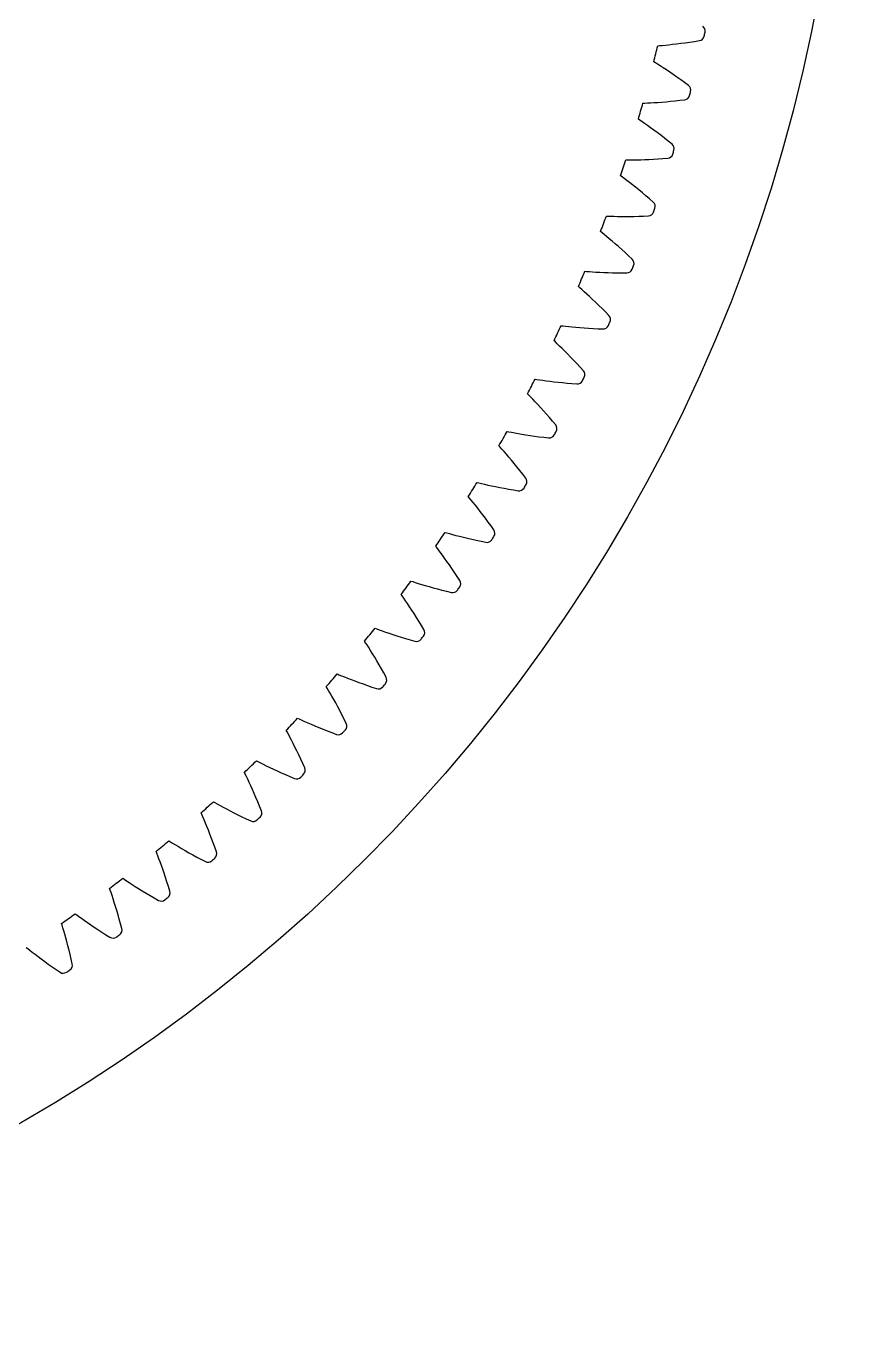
# Model space of a CAD drawing. Header units: millimetres. Extents: x -107 to 107, y -107 to 107.
# Drawn here: x 53.6 to 107.1, y -107.1 to -21.2 of the extents above; entities that cross this region are included whole.
import ezdxf

# ---------------------------------------------------------------- set-up
doc = ezdxf.new("R2010")
doc.units = ezdxf.units.MM

msp = doc.modelspace()

# ---------------------------------------------------------------- linework, layer by layer
at = {"layer": 'fixed_ring'}
for p, q in [((96.661195, -22.322207), (96.960353, -22.280421)), ((96.960353, -22.280421), (97.27018, -22.234433)), ((97.27018, -22.234433), (97.58978, -22.185002)), ((94.864537, -22.515988), (94.984229, -22.506283)), ((94.984229, -22.506283), (95.159434, -22.491218)), ((95.159434, -22.491218), (95.364451, -22.47231)), ((95.364451, -22.47231), (95.591728, -22.449767)), ((95.591728, -22.449767), (95.837247, -22.423579)), ((95.837247, -22.423579), (96.098451, -22.393664)), ((96.098451, -22.393664), (96.373546, -22.359913)), ((96.373546, -22.359913), (96.661195, -22.322207)), ((94.709914, -23.634059), (94.608051, -23.570464)), ((94.858626, -23.727913), (94.709914, -23.634059)), ((95.032055, -23.838872), (94.858626, -23.727913)), ((95.223587, -23.963284), (95.032055, -23.838872)), ((95.429649, -24.099313), (95.223587, -23.963284)), ((95.647932, -24.245856), (95.429649, -24.099313)), ((95.876793, -24.402186), (95.647932, -24.245856)), ((96.114988, -24.567797), (95.876793, -24.402186)), ((96.361533, -24.742317), (96.114988, -24.567797)), ((96.615624, -24.92547), (96.361533, -24.742317)), ((96.876816, -25.11617), (96.615624, -24.92547)), ((93.894379, -26.26967), (94.014363, -26.264732)), ((94.014363, -26.264732), (94.190028, -26.256644)), ((94.190028, -26.256644), (94.395635, -26.245902)), ((94.395635, -26.245902), (94.623629, -26.232412)), ((94.623629, -26.232412), (94.869995, -26.216005)), ((94.869995, -26.216005), (95.132181, -26.196499)), ((95.132181, -26.196499), (95.408401, -26.173712)), ((95.408401, -26.173712), (95.697321, -26.147471)), ((95.697321, -26.147471), (95.997904, -26.117612)), ((95.997904, -26.117612), (96.309314, -26.083978)), ((96.309314, -26.083978), (96.630627, -26.047292)), ((93.695428, -27.38071), (93.596174, -27.313116)), ((93.840292, -27.480402), (93.695428, -27.38071)), ((94.009172, -27.598168), (93.840292, -27.480402)), ((94.195607, -27.730097), (94.009172, -27.598168)), ((94.396097, -27.87421), (94.195607, -27.730097)), ((94.608382, -28.029315), (94.396097, -27.87421)), ((94.830847, -28.194621), (94.608382, -28.029315)), ((95.062269, -28.36957), (94.830847, -28.194621)), ((95.301681, -28.553754), (95.062269, -28.36957)), ((95.54829, -28.746864), (95.301681, -28.553754)), ((95.801694, -28.947798), (95.54829, -28.746864)), ((92.775756, -29.981814), (92.89584, -29.98165)), ((92.89584, -29.98165), (93.071689, -29.980552)), ((93.071689, -29.980552), (93.27756, -29.977993)), ((93.27756, -29.977993), (93.50591, -29.973578)), ((93.50591, -29.973578), (93.752733, -29.966979)), ((93.752733, -29.966979), (94.015488, -29.957912)), ((94.015488, -29.957912), (94.292395, -29.946124)), ((94.292395, -29.946124), (94.58213, -29.931391)), ((94.58213, -29.931391), (94.883663, -29.913505)), ((94.883663, -29.913505), (95.196164, -29.892279)), ((95.196164, -29.892279), (95.518681, -29.868396)), ((92.532791, -31.084066), (92.436302, -31.012579)), ((92.673576, -31.189439), (92.532791, -31.084066)), ((92.837641, -31.313826), (92.673576, -31.189439)), ((93.018683, -31.453062), (92.837641, -31.313826)), ((93.213286, -31.605033), (93.018683, -31.453062)), ((93.419236, -31.768455), (93.213286, -31.605033)), ((93.634953, -31.942474), (93.419236, -31.768455)), ((93.859237, -32.126486), (93.634953, -31.942474)), ((94.091137, -32.320042), (93.859237, -32.126486)), ((94.329874, -32.522804), (94.091137, -32.320042)), ((94.575089, -32.733653), (94.329874, -32.522804)), ((91.510434, -33.646551), (91.630431, -33.651161)), ((91.630431, -33.651161), (91.806184, -33.657056)), ((91.806184, -33.657056), (92.011994, -33.662683)), ((92.011994, -33.662683), (92.240339, -33.66735)), ((92.240339, -33.66735), (92.487229, -33.670569)), ((92.487229, -33.670569), (92.750137, -33.671955)), ((92.750137, -33.671955), (93.027294, -33.671186)), ((93.027294, -33.671186), (93.317386, -33.667983)), ((93.317386, -33.667983), (93.619391, -33.662099)), ((93.619391, -33.662099), (93.932489, -33.653313)), ((93.932489, -33.653313), (94.255701, -33.642272)), ((91.22384, -34.738272), (91.130269, -34.663006)), ((91.360325, -34.849158), (91.22384, -34.738272)), ((91.519315, -34.97997), (91.360325, -34.849158)), ((91.694678, -35.126294), (91.519315, -34.97997)), ((91.883086, -35.285881), (91.694678, -35.126294)), ((92.082376, -35.457362), (91.883086, -35.285881)), ((92.291004, -35.63982), (92.082376, -35.457362)), ((92.507795, -35.832603), (92.291004, -35.63982)), ((92.731816, -36.035226), (92.507795, -35.832603)), ((92.962303, -36.247318), (92.731816, -36.035226)), ((93.198942, -36.46775), (92.962303, -36.247318)), ((90.100416, -37.258086), (90.220135, -37.267463)), ((90.220135, -37.267463), (90.395514, -37.28034)), ((90.395514, -37.28034), (90.600938, -37.294146)), ((90.600938, -37.294146), (90.828917, -37.307887)), ((90.828917, -37.307887), (91.075484, -37.320919)), ((91.075484, -37.320919), (91.338129, -37.332756)), ((91.338129, -37.332756), (91.615097, -37.343006)), ((91.615097, -37.343006), (91.905087, -37.351339)), ((91.905087, -37.351339), (92.207087, -37.357467)), ((92.207087, -37.357467), (92.520287, -37.361135)), ((92.520287, -37.361135), (92.843682, -37.362952)), ((89.770645, -38.33755), (89.680141, -38.258623)), ((89.902614, -38.453775), (89.770645, -38.33755)), ((90.056278, -38.590804), (89.902614, -38.453775)), ((90.225685, -38.743984), (90.056278, -38.590804)), ((90.407599, -38.910935), (90.225685, -38.743984)), ((90.599914, -39.090204), (90.407599, -38.910935)), ((90.801123, -39.280812), (90.599914, -39.090204)), ((91.010079, -39.482061), (90.801123, -39.280812)), ((91.225867, -39.69343), (91.010079, -39.482061)), ((91.44774, -39.914518), (91.225867, -39.69343)), ((91.675428, -40.144183), (91.44774, -39.914518)), ((88.547931, -40.810708), (88.667182, -40.824838)), ((88.667182, -40.824838), (88.841911, -40.844677)), ((88.841911, -40.844677), (89.046624, -40.866638)), ((89.046624, -40.866638), (89.273876, -40.889433)), ((89.273876, -40.889433), (89.51973, -40.912257)), ((89.51973, -40.912257), (89.781696, -40.934527)), ((89.781696, -40.934527), (90.058038, -40.95578)), ((90.058038, -40.95578), (90.347468, -40.975635)), ((90.347468, -40.975635), (90.648985, -40.993764)), ((90.648985, -40.993764), (90.961792, -41.009882)), ((90.961792, -41.009882), (91.284859, -41.024554)), ((88.175505, -41.876208), (88.08821, -41.793746)), ((88.302749, -41.997588), (88.175505, -41.876208)), ((88.450843, -42.140617), (88.302749, -41.997588)), ((88.614027, -42.300412), (88.450843, -42.140617)), ((88.789159, -42.474463), (88.614027, -42.300412)), ((88.974195, -42.661236), (88.789159, -42.474463)), ((89.167667, -42.859692), (88.974195, -42.661236)), ((89.368457, -43.06909), (89.167667, -42.859692)), ((89.575671, -43.288871), (89.368457, -43.06909)), ((89.788579, -43.518605), (89.575671, -43.288871)), ((90.006956, -43.757141), (89.788579, -43.518605)), ((86.855433, -44.298801), (86.974028, -44.31766)), ((86.974028, -44.31766), (87.14783, -44.34443)), ((87.14783, -44.34443), (87.351508, -44.374513)), ((87.351508, -44.374513), (87.577674, -44.406324)), ((87.577674, -44.406324), (87.822427, -44.438904)), ((87.822427, -44.438904), (88.0833, -44.471571)), ((88.0833, -44.471571), (88.358579, -44.503794)), ((88.358579, -44.503794), (88.64699, -44.53514)), ((88.64699, -44.53514), (88.947549, -44.565242)), ((88.947549, -44.565242), (89.259467, -44.593783)), ((89.259467, -44.593783), (89.581696, -44.621288)), ((86.440941, -45.348652), (86.356994, -45.262784)), ((86.563258, -45.474994), (86.440941, -45.348652)), ((86.70555, -45.623798), (86.563258, -45.474994)), ((86.862251, -45.789954), (86.70555, -45.623798)), ((87.030326, -45.97083), (86.862251, -45.789954)), ((87.20779, -46.164812), (87.030326, -45.97083)), ((87.393219, -46.370803), (87.20779, -46.164812)), ((87.585525, -46.588018), (87.393219, -46.370803)), ((87.783838, -46.815863), (87.585525, -46.588018)), ((87.987444, -47.05388), (87.783838, -46.815863)), ((88.196165, -47.300909), (87.987444, -47.05388)), ((85.025599, -47.716847), (85.14335, -47.740406)), ((85.14335, -47.740406), (85.315951, -47.774065)), ((85.315951, -47.774065), (85.518272, -47.812222)), ((85.518272, -47.812222), (85.742994, -47.852999)), ((85.742994, -47.852999), (85.986258, -47.895284)), ((85.986258, -47.895284), (86.245627, -47.938297)), ((86.245627, -47.938297), (86.519407, -47.981438)), ((86.519407, -47.981438), (86.806344, -48.024226)), ((86.806344, -48.024226), (87.105468, -48.066253)), ((87.105468, -48.066253), (87.416005, -48.107172)), ((84.569696, -48.749389), (84.489229, -48.660252)), ((84.686894, -48.880495), (84.569696, -48.749389)), ((84.823157, -49.034838), (84.686894, -48.880495)), ((87.416005, -48.107172), (87.736885, -48.147467)), ((84.973129, -49.207092), (84.823157, -49.034838)), ((85.133879, -49.394508), (84.973129, -49.207092)), ((85.303491, -49.595391), (85.133879, -49.394508)), ((85.480584, -49.808592), (85.303491, -49.595391)), ((85.664102, -50.03328), (85.480584, -49.808592)), ((85.8532, -50.26883), (85.664102, -50.03328)), ((86.047182, -50.514753), (85.8532, -50.26883)), ((86.245918, -50.769885), (86.047182, -50.514753)), ((83.061322, -51.059444), (83.178044, -51.087665)), ((83.178044, -51.087665), (83.34917, -51.128159)), ((83.34917, -51.128159), (83.549813, -51.17433)), ((83.549813, -51.17433), (83.772737, -51.224009)), ((83.772737, -51.224009), (84.014127, -51.275932)), ((84.014127, -51.275932), (84.271581, -51.329222)), ((84.271581, -51.329222), (84.543429, -51.383214)), ((84.543429, -51.383214), (84.828438, -51.437375)), ((84.828438, -51.437375), (85.125655, -51.491262)), ((85.125655, -51.491262), (85.43432, -51.544494)), ((82.564729, -52.073044), (82.48787, -51.980778)), ((82.676622, -52.208705), (82.564729, -52.073044)), ((82.806641, -52.368345), (82.676622, -52.208705)), ((85.43432, -51.544494), (85.753345, -51.597514)), ((82.949646, -52.546425), (82.806641, -52.368345)), ((83.102819, -52.740083), (82.949646, -52.546425)), ((83.26431, -52.947551), (83.102819, -52.740083)), ((83.432787, -53.167623), (83.26431, -52.947551)), ((83.607227, -53.39943), (83.432787, -53.167623)), ((83.786811, -53.642311), (83.607227, -53.39943)), ((83.970863, -53.895752), (83.786811, -53.642311)), ((84.159298, -54.158583), (83.970863, -53.895752)), ((80.965708, -54.321305), (81.081215, -54.354145)), ((81.081215, -54.354145), (81.250596, -54.40141)), ((81.250596, -54.40141), (81.449246, -54.45552)), ((81.449246, -54.45552), (81.670018, -54.514023)), ((81.670018, -54.514023), (81.909153, -54.575502)), ((81.909153, -54.575502), (82.164285, -54.638985)), ((82.164285, -54.638985), (82.433772, -54.703743)), ((82.433772, -54.703743), (82.716402, -54.769192)), ((82.716402, -54.769192), (83.011242, -54.834852)), ((83.011242, -54.834852), (83.317546, -54.900314)), ((83.317546, -54.900314), (83.63421, -54.965975)), ((80.429211, -55.314361), (80.35608, -55.219113)), ((80.535622, -55.454363), (80.429211, -55.314361)), ((80.659191, -55.619045), (80.535622, -55.454363)), ((80.795003, -55.80267), (80.659191, -55.619045)), ((80.940355, -56.002265), (80.795003, -55.80267)), ((81.093471, -56.215989), (80.940355, -56.002265)), ((81.253066, -56.442586), (81.093471, -56.215989)), ((81.418152, -56.681144), (81.253066, -56.442586)), ((78.742071, -57.497272), (78.856181, -57.534679)), ((81.587938, -56.930973), (81.418152, -56.681144)), ((81.761768, -57.191531), (81.587938, -56.930973)), ((81.939605, -57.461646), (81.761768, -57.191531)), ((78.856181, -57.534679), (79.023549, -57.588641)), ((79.023549, -57.588641), (79.21989, -57.650606)), ((79.21989, -57.650606), (79.438162, -57.717839)), ((79.438162, -57.717839), (79.674664, -57.788777)), ((79.674664, -57.788777), (79.92707, -57.862353)), ((79.92707, -57.862353), (80.193769, -57.937773)), ((80.193769, -57.937773), (80.473574, -58.014407)), ((80.473574, -58.014407), (80.76557, -58.091737)), ((80.76557, -58.091737), (81.06903, -58.169325)), ((81.06903, -58.169325), (81.382833, -58.247523)), ((78.166517, -58.468215), (78.097231, -58.370134)), ((78.267278, -58.612337), (78.166517, -58.468215)), ((78.384202, -58.781801), (78.267278, -58.612337)), ((78.512607, -58.97068), (78.384202, -58.781801)), ((78.649909, -59.175896), (78.512607, -58.97068)), ((78.794406, -59.395538), (78.649909, -59.175896)), ((78.944866, -59.628301), (78.794406, -59.395538)), ((79.100338, -59.873234), (78.944866, -59.628301)), ((79.260057, -60.129615), (79.100338, -59.873234)), ((76.393926, -60.582325), (76.506459, -60.624238)), ((76.506459, -60.624238), (76.671549, -60.684812)), ((76.671549, -60.684812), (76.865271, -60.754534)), ((76.865271, -60.754534), (77.080698, -60.830392)), ((77.080698, -60.830392), (77.314192, -60.910676)), ((77.314192, -60.910676), (77.563474, -60.994229)), ((79.423391, -60.396878), (79.260057, -60.129615)), ((79.590348, -60.67385), (79.423391, -60.396878)), ((75.780226, -61.529618), (75.714894, -61.42886)), ((75.875177, -61.677632), (75.780226, -61.529618)), ((75.985272, -61.851611), (75.875177, -61.677632)), ((77.563474, -60.994229), (77.826964, -61.080192)), ((77.826964, -61.080192), (78.103501, -61.167889)), ((78.103501, -61.167889), (78.392192, -61.256767)), ((78.392192, -61.256767), (78.692326, -61.346358)), ((78.692326, -61.346358), (79.002773, -61.436971)), ((76.106066, -62.045445), (75.985272, -61.851611)), ((76.235101, -62.255958), (76.106066, -62.045445)), ((76.370752, -62.481171), (76.235101, -62.255958)), ((76.511839, -62.719731), (76.370752, -62.481171)), ((76.657449, -62.970652), (76.511839, -62.719731)), ((76.80685, -63.23318), (76.657449, -62.970652)), ((76.959429, -63.506726), (76.80685, -63.23318)), ((77.115243, -63.790116), (76.959429, -63.506726)), ((73.924986, -63.571585), (74.035764, -63.617939)), ((74.035764, -63.617939), (74.198316, -63.685028)), ((74.198316, -63.685028), (74.389113, -63.762396)), ((74.389113, -63.762396), (74.601353, -63.846759)), ((74.601353, -63.846759), (74.831471, -63.936263)), ((74.831471, -63.936263), (75.077234, -64.02966)), ((75.077234, -64.02966), (75.337098, -64.126031)), ((75.337098, -64.126031), (75.60993, -64.224653)), ((75.60993, -64.224653), (75.894859, -64.324938)), ((75.894859, -64.324938), (76.191195, -64.42639)), ((73.274111, -64.49373), (73.212836, -64.390455)), ((73.363102, -64.645402), (73.274111, -64.49373)), ((73.466193, -64.82362), (73.363102, -64.645402)), ((73.579186, -65.022104), (73.466193, -64.82362)), ((73.699749, -65.23758), (73.579186, -65.022104)), ((76.191195, -64.42639), (76.497794, -64.529273)), ((73.826339, -65.468008), (73.699749, -65.23758)), ((73.95783, -65.711989), (73.826339, -65.468008)), ((74.09335, -65.9685), (73.95783, -65.711989)), ((74.232195, -66.236761), (74.09335, -65.9685)), ((71.339156, -66.460325), (71.448004, -66.511046)), ((71.448004, -66.511046), (71.607759, -66.584545)), ((71.607759, -66.584545), (71.79533, -66.669438)), ((71.79533, -66.669438), (72.004048, -66.762172)), ((72.004048, -66.762172), (72.230426, -66.860753)), ((72.230426, -66.860753), (72.472282, -66.963847)), ((74.373779, -66.516156), (74.232195, -66.236761)), ((74.518203, -66.805516), (74.373779, -66.516156)), ((70.652134, -67.355864), (70.595014, -67.250235)), ((70.735025, -67.510954), (70.652134, -67.355864)), ((70.830949, -67.693131), (70.735025, -67.510954)), ((70.935961, -67.895949), (70.830949, -67.693131)), ((72.472282, -66.963847), (72.728109, -67.070473)), ((72.728109, -67.070473), (72.996804, -67.179864)), ((72.996804, -67.179864), (73.277521, -67.291398)), ((73.277521, -67.291398), (73.569589, -67.404551)), ((73.569589, -67.404551), (73.871855, -67.519542)), ((71.047863, -68.116048), (70.935961, -67.895949)), ((71.165192, -68.351327), (71.047863, -68.116048)), ((71.286879, -68.600343), (71.165192, -68.351327)), ((71.412094, -68.862039), (71.286879, -68.600343)), ((68.640524, -69.243977), (68.747269, -69.298986)), ((68.747269, -69.298986), (68.903977, -69.378778)), ((68.903977, -69.378778), (69.088024, -69.471061)), ((69.088024, -69.471061), (69.292891, -69.572019)), ((71.540164, -69.135607), (71.412094, -68.862039)), ((71.670528, -69.42041), (71.540164, -69.135607)), ((71.803334, -69.715284), (71.670528, -69.42041)), ((67.918442, -70.111495), (67.865566, -70.003678)), ((67.995102, -70.269758), (67.918442, -70.111495)), ((68.083707, -70.455604), (67.995102, -70.269758)), ((69.292891, -69.572019), (69.51517, -69.679523)), ((69.51517, -69.679523), (69.752736, -69.792151)), ((69.752736, -69.792151), (70.004121, -69.908863)), ((70.004121, -69.908863), (70.268255, -70.02885)), ((70.268255, -70.02885), (70.544316, -70.151456)), ((70.544316, -70.151456), (70.831655, -70.276131)), ((70.831655, -70.276131), (71.12911, -70.403048)), ((68.180573, -70.662437), (68.083707, -70.455604)), ((68.283636, -70.886811), (68.180573, -70.662437)), ((68.391518, -71.126568), (68.283636, -70.886811)), ((68.503209, -71.380225), (68.391518, -71.126568)), ((65.833358, -71.918141), (65.937831, -71.97735)), ((65.937831, -71.97735), (66.091243, -72.063309)), ((66.091243, -72.063309), (66.271475, -72.162836)), ((68.617921, -71.646692), (68.503209, -71.380225)), ((68.735013, -71.925136), (68.617921, -71.646692)), ((68.853951, -72.214897), (68.735013, -71.925136)), ((65.077356, -72.756266), (65.028809, -72.646431)), ((65.147664, -72.917451), (65.077356, -72.756266)), ((65.228811, -73.106672), (65.147664, -72.917451)), ((66.271475, -72.162836), (66.472166, -72.271859)), ((66.472166, -72.271859), (66.689996, -72.388115)), ((66.689996, -72.388115), (66.922896, -72.510099)), ((66.922896, -72.510099), (67.169443, -72.636713)), ((67.169443, -72.636713), (67.428598, -72.767106)), ((67.428598, -72.767106), (67.699566, -72.90059)), ((67.699566, -72.90059), (67.981721, -73.03659)), ((68.974929, -72.514817), (68.853951, -72.214897)), ((65.317377, -73.317193), (65.228811, -73.106672)), ((65.411438, -73.545487), (65.317377, -73.317193)), ((65.509703, -73.789344), (65.411438, -73.545487)), ((65.611221, -74.04724), (65.509703, -73.789344)), ((67.981721, -73.03659), (68.273896, -73.175233)), ((62.922095, -74.478587), (63.024132, -74.541903)), ((63.024132, -74.541903), (63.174005, -74.633893)), ((63.174005, -74.633893), (63.350138, -74.740507)), ((65.715249, -74.318057), (65.611221, -74.04724)), ((65.821179, -74.600936), (65.715249, -74.318057)), ((65.928503, -74.895196), (65.821179, -74.600936)), ((62.133371, -75.285993), (62.089228, -75.174316)), ((62.197214, -75.449846), (62.133371, -75.285993)), ((62.270774, -75.642144), (62.197214, -75.449846)), ((63.350138, -74.740507), (63.546336, -74.857423)), ((63.546336, -74.857423), (63.759372, -74.982247)), ((63.759372, -74.982247), (63.987238, -75.113393)), ((63.987238, -75.113393), (64.228556, -75.249709)), ((64.228556, -75.249709), (64.482322, -75.390302)), ((64.482322, -75.390302), (64.747769, -75.534453)), ((66.037461, -75.199689), (65.928503, -74.895196)), ((62.350901, -75.85602), (62.270774, -75.642144)), ((62.435811, -76.087872), (62.350901, -75.85602)), ((62.524304, -76.335443), (62.435811, -76.087872)), ((62.615489, -76.597172), (62.524304, -76.335443)), ((64.747769, -75.534453), (65.024294, -75.681564)), ((65.024294, -75.681564), (65.310726, -75.831713)), ((59.91134, -76.921267), (60.010779, -76.98859)), ((60.010779, -76.98859), (60.156876, -77.086465)), ((60.156876, -77.086465), (60.328631, -77.199997)), ((60.328631, -77.199997), (60.520026, -77.324621)), ((62.708667, -76.871911), (62.615489, -76.597172)), ((62.803267, -77.158777), (62.708667, -76.871911)), ((62.898807, -77.457072), (62.803267, -77.158777)), ((59.091139, -77.696678), (59.051472, -77.583334)), ((59.148418, -77.86294), (59.091139, -77.696678)), ((59.214275, -78.05801), (59.148418, -77.86294)), ((59.285835, -78.274902), (59.214275, -78.05801)), ((60.520026, -77.324621), (60.727931, -77.457816)), ((60.727931, -77.457816), (60.950403, -77.597918)), ((60.950403, -77.597918), (61.186111, -77.74372)), ((61.186111, -77.74372), (61.434087, -77.894291)), ((61.434087, -77.894291), (61.693593, -78.048881)), ((61.693593, -78.048881), (61.96405, -78.206869)), ((62.995574, -77.765656), (62.898807, -77.457072)), ((59.361461, -78.509947), (59.285835, -78.274902)), ((59.440041, -78.760841), (59.361461, -78.509947)), ((59.520748, -79.025988), (59.440041, -78.760841)), ((61.96405, -78.206869), (62.244286, -78.368287)), ((56.805852, -79.242319), (56.902536, -79.313542)), ((56.902536, -79.313542), (57.044626, -79.417148)), ((57.044626, -79.417148), (57.211732, -79.537419)), ((57.211732, -79.537419), (57.398021, -79.669553)), ((57.398021, -79.669553), (57.600466, -79.810908)), ((57.600466, -79.810908), (57.817192, -79.959744)), ((59.60293, -79.304213), (59.520748, -79.025988)), ((59.68605, -79.594614), (59.60293, -79.304213)), ((59.769656, -79.896471), (59.68605, -79.594614)), ((55.955472, -79.984509), (55.920342, -79.869677)), ((56.006096, -80.152916), (55.955472, -79.984509)), ((56.064145, -80.350451), (56.006096, -80.152916)), ((56.127026, -80.570016), (56.064145, -80.350451)), ((56.193247, -80.807882), (56.127026, -80.570016)), ((57.817192, -79.959744), (58.046918, -80.114802)), ((58.046918, -80.114802), (58.288711, -80.275113)), ((58.288711, -80.275113), (58.541866, -80.439898)), ((58.541866, -80.439898), (58.805829, -80.608513)), ((58.805829, -80.608513), (59.079426, -80.780944)), ((59.854078, -80.208658), (59.769656, -79.896471)), ((53.610543, -81.438073), (53.704319, -81.513083)), ((53.704319, -81.513083), (53.842177, -81.622256)), ((56.261791, -81.061701), (56.193247, -80.807882)), ((56.331893, -81.329847), (56.261791, -81.061701)), ((56.402949, -81.61112), (56.331893, -81.329847)), ((53.842177, -81.622256), (54.00437, -81.749075)), ((54.00437, -81.749075), (54.185258, -81.888512)), ((54.185258, -81.888512), (54.381924, -82.037803)), ((54.381924, -82.037803), (54.592561, -82.195138)), ((54.592561, -82.195138), (54.81594, -82.359206)), ((54.81594, -82.359206), (55.051169, -82.529003)), ((56.474458, -81.904596), (56.402949, -81.61112)), ((56.545997, -82.209538), (56.474458, -81.904596)), ((56.617941, -82.524835), (56.545997, -82.209538)), ((55.051169, -82.529003), (55.297573, -82.703722)), ((55.297573, -82.703722), (55.554623, -82.882699)), ((55.554623, -82.882699), (55.821149, -83.065871))]:
    msp.add_line(p, q, dxfattribs=at)
for centre, radius, start, end in [((97.585633, -21.553379), 0.375, 347.545246, 55.366158), ((97.527432, -21.815222), 0.375, 279.570551, 347.391463), ((0, 0), 100.3125, 347.391463, 347.545246), ((0, 0), 97.5, 346.010248, 346.64798), ((96.651594, -25.416003), 0.375, 345.266765, 53.087677), ((0, 0), 100.3125, 345.112982, 345.266765), ((0, 0), 97.5, 343.731767, 344.369499), ((96.583029, -25.675325), 0.375, 277.29207, 345.112982), ((95.56473, -29.23844), 0.375, 342.988284, 50.809196), ((0, 0), 97.5, 341.453286, 342.091018), ((95.485909, -29.494831), 0.375, 275.013589, 342.834501), ((0, 0), 100.3125, 342.834501, 342.988284), ((94.237806, -33.267699), 0.375, 272.735108, 340.55602), ((94.326757, -33.014644), 0.375, 340.709803, 48.530715), ((0, 0), 100.3125, 340.55602, 340.709803), ((0, 0), 97.5, 339.174805, 339.812537), ((0, 0), 100.3125, 338.277539, 338.431322), ((92.939635, -36.738646), 0.375, 338.431322, 46.252234), ((0, 0), 97.5, 336.896324, 337.534056), ((92.840694, -36.987964), 0.375, 270.456627, 338.277539), ((91.405556, -40.404556), 0.375, 336.152841, 43.973753), ((0, 0), 97.5, 334.617843, 335.255575), ((91.296781, -40.649744), 0.375, 268.178146, 335.999058), ((0, 0), 100.3125, 335.999058, 336.152841), ((89.726946, -44.006579), 0.375, 333.87436, 41.695272), ((0, 0), 97.5, 332.339362, 332.977094), ((89.608509, -44.247248), 0.375, 265.899665, 333.720577), ((0, 0), 100.3125, 333.720577, 333.87436), ((0, 0), 97.5, 330.060881, 330.698613), ((87.778548, -47.774788), 0.375, 263.621184, 331.442096), ((0, 0), 100.3125, 331.442096, 331.595879), ((87.90646, -47.539018), 0.375, 331.595879, 39.416791), ((0, 0), 97.5, 327.7824, 328.420132), ((85.809791, -51.226786), 0.375, 261.342703, 329.163615), ((0, 0), 100.3125, 329.163615, 329.317398), ((85.946975, -50.996288), 0.375, 329.317398, 37.13831), ((0, 0), 97.5, 325.503919, 326.141651), ((83.705351, -54.597785), 0.375, 259.064222, 326.885134), ((0, 0), 100.3125, 326.885134, 327.038917), ((83.85159, -54.372922), 0.375, 327.038917, 34.859829), ((0, 0), 97.5, 323.225438, 323.86317), ((81.623619, -57.663582), 0.375, 324.760436, 32.581348), ((81.468556, -57.882453), 0.375, 256.785741, 324.606653), ((0, 0), 100.3125, 324.606653, 324.760436), ((0, 0), 97.5, 320.946957, 321.584689), ((79.266584, -60.863064), 0.375, 322.481954, 30.302867), ((79.102942, -61.075596), 0.375, 254.50726, 322.328172), ((0, 0), 100.3125, 322.328172, 322.481954), ((0, 0), 97.5, 318.668475, 319.306208), ((0, 0), 100.3125, 320.049691, 320.203473), ((76.784213, -63.966308), 0.375, 320.203473, 28.024386), ((76.61225, -64.172167), 0.375, 252.228779, 320.049691), ((0, 0), 97.5, 316.389994, 317.027727), ((74.180429, -66.968409), 0.375, 317.924992, 25.745905), ((74.000419, -67.167269), 0.375, 249.950298, 317.77121), ((0, 0), 100.3125, 317.77121, 317.924992), ((0, 0), 97.5, 314.111513, 314.749246), ((71.271577, -70.056165), 0.375, 247.671817, 315.492729), ((0, 0), 100.3125, 315.492729, 315.646511), ((71.459352, -69.864619), 0.375, 315.646511, 23.467424), ((0, 0), 97.5, 311.833032, 312.470765), ((0, 0), 100.3125, 313.214248, 313.36803), ((68.625282, -72.650359), 0.375, 313.36803, 21.188943), ((68.430041, -72.834288), 0.375, 245.393336, 313.214248), ((0, 0), 97.5, 309.554551, 310.192284), ((65.682701, -75.321223), 0.375, 311.089549, 18.910462), ((65.480302, -75.497245), 0.375, 243.114855, 310.935767), ((0, 0), 100.3125, 310.935767, 311.089549), ((0, 0), 97.5, 307.27607, 307.913803), ((62.636263, -77.872989), 0.375, 308.811068, 16.63198), ((62.427026, -78.040825), 0.375, 240.836374, 308.657286), ((0, 0), 100.3125, 308.657286, 308.811068), ((0, 0), 97.5, 304.997589, 305.635322), ((0, 0), 100.3125, 306.378805, 306.532587), ((59.490784, -80.301622), 0.375, 306.532587, 14.353499), ((59.27504, -80.461007), 0.375, 238.557893, 306.378805), ((56.029327, -82.753963), 0.375, 236.279412, 304.100324), ((0, 0), 100.3125, 304.100324, 304.254106), ((56.251238, -82.603282), 0.375, 304.254106, 12.075018)]:
    msp.add_arc(centre, radius, start, end, dxfattribs=at)
at = {"layer": 'outer'}
msp.add_circle((0, 0), 107.079107, dxfattribs=at)

doc.saveas('drawing.dxf')
